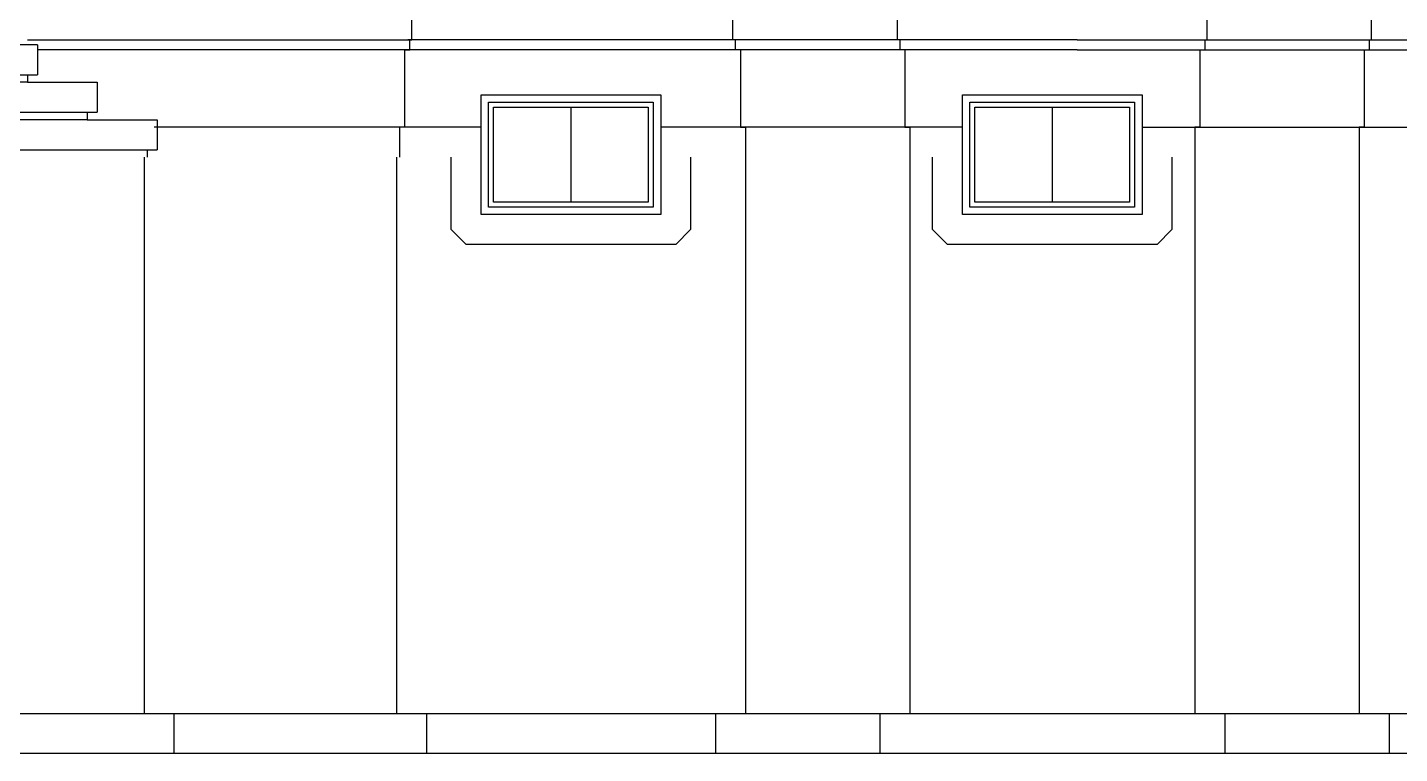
# Model space of a CAD drawing. Header units: metres. Extents: x -770 to 770, y 0 to 641.
# Drawn here: x 101.7 to 376.8, y 0 to 145.5 of the extents above; entities that cross this region are included whole.
import ezdxf

# ---------------------------------------------------------------- set-up
doc = ezdxf.new("R2010")
doc.units = ezdxf.units.M

msp = doc.modelspace()

# ---------------------------------------------------------------- linework, layer by layer
at = {"layer": 'EL-Stair'}
for p, q in [((103.71, 142, -115.5), (-103.09, 142)), ((103.71, 142, -115.5), (103.71, 136, -115.5)), ((-103.09, 136), (103.71, 136, -115.5)), ((101.71, 136, -115.5), (101.71, 134.5, -115.5)), ((101.71, 134.5, -115.5), (115.71, 134.5, -115.5)), ((115.71, 134.5, -115.5), (115.71, 128.5, -115.5)), ((-115.09, 128.5), (115.71, 128.5, -115.5)), ((113.71, 128.5, -115.5), (113.71, 127, -115.5)), ((113.71, 127, -115.5), (127.71, 127, -115.5)), ((127.71, 127, -115.5), (127.71, 121, -115.5)), ((-127.09, 121), (127.71, 121, -115.5)), ((125.71, 121, -115.5), (125.71, 119.5, -115.5))]:
    msp.add_line(p, q, dxfattribs=at)
at = {"layer": 'EL-Trim'}
for p, q in [((101.71, 143, -115.5), (178.35, 143, -158.5)), ((312.19, 143, -113.55), (177.96, 143, -158.5)), ((312.19, 143, -113.55), (436.42, 143, -158.5))]:
    msp.add_line(p, q, dxfattribs=at)
at = {"layer": 'EL-Wall'}
for p, q in [((178.81, 143, -158.5), (178.81, 148, -158.5)), ((243.16, 143, -158.5), (243.16, 148, -158.5)), ((276.13, 143, -115.37), (276.13, 148, -115.37)), ((338.24, 143, -114.74), (338.24, 148, -114.74)), ((371.18, 143, -158.5), (371.18, 148, -158.5)), ((177.31, 141, -158.5), (178.35, 141, -158.5)), ((178.35, 141, -158.5), (178.35, 143, -158.5)), ((178.35, 143, -158.5), (178.81, 143, -158.5)), ((243.62, 143, -158.5), (243.16, 143, -158.5)), ((243.62, 143, -158.5), (243.62, 141, -158.5)), ((244.66, 141, -158.5), (243.62, 141, -158.5)), ((276.59, 143, -114.91), (276.13, 143, -115.37)), ((276.59, 143, -114.91), (276.59, 141, -114.91)), ((277.63, 141, -113.87), (276.59, 141, -114.91)), ((336.74, 141, -113.55), (337.78, 141, -114.28)), ((337.78, 143, -114.28), (337.78, 141, -114.28)), ((337.78, 143, -114.28), (338.24, 143, -114.74)), ((369.68, 141, -146.19), (370.72, 141, -158.5)), ((370.72, 143, -158.5), (370.72, 141, -158.5)), ((370.72, 143, -158.5), (371.18, 143, -158.5))]:
    msp.add_line(p, q, dxfattribs=at)
at = {"layer": 'FP-Above'}
for p, q in [((194.18, 109.5, -158.5), (194.18, 119.5, -158.5)), ((195.18, 110.5, -158.5), (195.18, 119.5, -158.5)), ((210.68, 119.5, -158.5), (210.68, 110.5, -158.5)), ((226.18, 119.5, -158.5), (226.18, 110.5, -158.5)), ((227.18, 119.5, -158.5), (227.18, 109.5, -158.5)), ((290.68, 109.5, -113.55), (290.68, 119.5, -113.55)), ((291.68, 110.5, -113.55), (291.68, 119.5, -113.55)), ((307.18, 119.5, -113.55), (307.18, 110.5, -113.55)), ((322.68, 119.5, -113.55), (322.68, 110.5, -113.55)), ((323.68, 119.5, -113.55), (323.68, 109.5, -113.55)), ((226.18, 110.5, -158.5), (195.18, 110.5, -158.5)), ((322.68, 110.5, -113.55), (291.68, 110.5, -113.55)), ((227.18, 109.5, -158.5), (194.18, 109.5, -158.5)), ((323.68, 109.5, -113.55), (290.68, 109.5, -113.55))]:
    msp.add_line(p, q, dxfattribs=at)
at = {"layer": 'FP-Footing'}
for p, q in [((125.09, 119.5, -115.5), (125.09, 8, -115.5)), ((175.69, 119.5, -115.5), (175.69, 8, -115.5)), ((186.68, 105, -158.5), (186.68, 119.5, -158.5)), ((192.68, 108, -158.5), (192.68, 119.5, -158.5)), ((228.68, 119.5, -158.5), (228.68, 108, -158.5)), ((234.68, 119.5, -158.5), (234.68, 105, -158.5)), ((245.69, 119.5, -145.8), (245.69, 8, -145.8)), ((278.63, 119.5, -113.55), (278.63, 8, -113.55)), ((283.18, 105, -113.55), (283.18, 119.5, -113.55)), ((289.18, 108, -113.55), (289.18, 119.5, -113.55)), ((325.18, 119.5, -113.55), (325.18, 108, -113.55)), ((331.18, 119.5, -113.55), (331.18, 105, -113.55)), ((335.74, 119.5, -113.55), (335.74, 8, -113.55)), ((368.69, 119.5, -145.19), (368.69, 8, -145.19)), ((228.68, 108, -158.5), (192.68, 108, -158.5)), ((325.18, 108, -113.55), (289.18, 108, -113.55)), ((189.68, 102, -158.5), (186.68, 105, -158.5)), ((234.68, 105, -158.5), (231.68, 102, -158.5)), ((286.18, 102, -113.55), (283.18, 105, -113.55)), ((331.18, 105, -113.55), (328.18, 102, -113.55)), ((231.68, 102, -158.5), (189.68, 102, -158.5)), ((328.18, 102, -113.55), (286.18, 102, -113.55)), ((-769.69, 8, -523), (769.69, 8, -523.01)), ((131.09, 8, -115.5), (131.09, 0, -115.5)), ((181.69, 8, -158.5), (181.69, 0, -158.5)), ((239.69, 8, -158.5), (239.69, 0, -158.5)), ((272.63, 8, -118.87), (272.63, 0, -118.87)), ((341.74, 8, -118.24), (341.74, 0, -118.24)), ((374.69, 8, -158.5), (374.69, 0, -158.5)), ((769.69, 0, -523.01), (-0.31, 0))]:
    msp.add_line(p, q, dxfattribs=at)
at = {"layer": 'FP-Proposed Wall'}
for p, q in [((312.19, 141, -113.55), (103.71, 141, -115.5)), ((177.31, 141, -158.5), (177.31, 125.5, -158.5)), ((244.69, 141, -158.5), (244.69, 125.5, -158.5)), ((277.63, 141, -113.87), (277.63, 125.5, -113.87)), ((312.19, 141, -113.55), (437.69, 141, -158.5)), ((336.74, 141, -113.55), (336.74, 125.5, -113.55)), ((369.69, 141, -146.19), (369.69, 125.5, -146.19)), ((101.71, 134.5, -115.5), (-101.09, 134.5)), ((192.68, 119.5, -158.5), (192.68, 132, -158.5)), ((192.68, 132, -158.5), (228.68, 132, -158.5)), ((194.18, 119.5, -158.5), (194.18, 130.5, -158.5)), ((194.18, 130.5, -158.5), (227.18, 130.5, -158.5)), ((195.18, 119.5, -158.5), (195.18, 129.5, -158.5)), ((195.18, 129.5, -158.5), (226.18, 129.5, -158.5)), ((210.68, 129.5, -158.5), (210.68, 119.5, -158.5)), ((226.18, 129.5, -158.5), (226.18, 119.5, -158.5)), ((227.18, 130.5, -158.5), (227.18, 119.5, -158.5)), ((228.68, 132, -158.5), (228.68, 119.5, -158.5)), ((289.18, 119.5, -113.55), (289.18, 132, -113.55)), ((289.18, 132, -113.55), (325.18, 132, -113.55)), ((290.68, 119.5, -113.55), (290.68, 130.5, -113.55)), ((290.68, 130.5, -113.55), (323.68, 130.5, -113.55)), ((291.68, 119.5, -113.55), (291.68, 129.5, -113.55)), ((291.68, 129.5, -113.55), (322.68, 129.5, -113.55)), ((307.18, 129.5, -113.55), (307.18, 119.5, -113.55)), ((322.68, 129.5, -113.55), (322.68, 119.5, -113.55)), ((323.68, 130.5, -113.55), (323.68, 119.5, -113.55)), ((325.18, 132, -113.55), (325.18, 119.5, -113.55)), ((113.71, 127, -115.5), (-113.09, 127)), ((192.68, 125.5, -158.5), (127.09, 125.5, -115.5)), ((177.31, 125.5, -158.5), (176.31, 125.5, -115.5)), ((176.31, 125.5, -115.5), (176.31, 119.5, -115.5)), ((289.18, 125.5, -113.55), (228.68, 125.5, -158.5)), ((244.69, 125.5, -158.5), (245.69, 125.5, -145.8)), ((245.69, 125.5, -145.8), (245.69, 119.5, -145.8)), ((277.63, 125.5, -113.87), (278.63, 125.5, -113.55)), ((278.63, 125.5, -113.55), (278.63, 119.5, -113.55)), ((325.18, 125.5, -113.55), (385.68, 125.5, -158.5)), ((336.74, 125.5, -113.55), (335.74, 125.5, -113.55)), ((335.74, 125.5, -113.55), (335.74, 119.5, -113.55)), ((369.69, 125.5, -146.19), (368.69, 125.5, -145.19)), ((368.69, 125.5, -145.19), (368.69, 119.5, -145.19))]:
    msp.add_line(p, q, dxfattribs=at)

doc.saveas('drawing.dxf')
